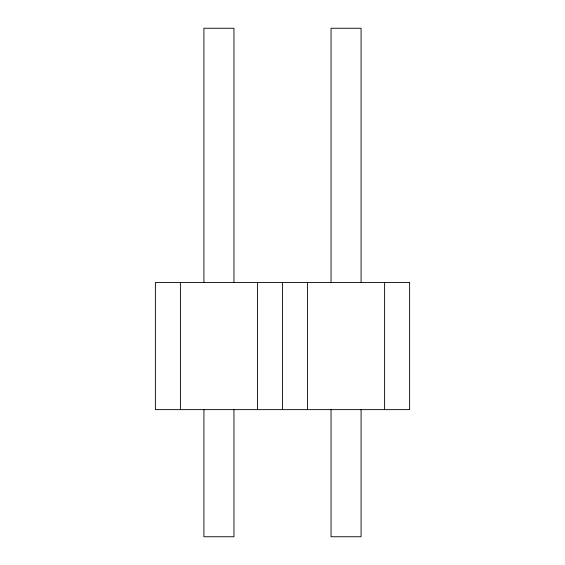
<?xml version="1.0" encoding="UTF-8"?>
<svg xmlns="http://www.w3.org/2000/svg" width="565" height="565" viewBox="0 0 565 565"><rect width="100%" height="100%" fill="white"/><g stroke="black" fill="none" stroke-linecap="round" stroke-linejoin="round"><path stroke-width="0.85" d="M384.603 282.5L384.603 409.625M361.077 282.5L361.077 28.25L331.048 28.25L331.048 282.5M361.077 409.625L361.077 536.75L331.048 536.75L331.048 409.625M307.522 282.5L307.522 409.625M282.5 282.5L282.5 409.625M257.478 282.5L257.478 409.625M233.952 282.5L233.952 28.25L203.923 28.25L203.923 282.5M233.952 409.625L233.952 536.75L203.923 536.75L203.923 409.625M180.397 282.5L180.397 409.625M409.625 282.5L155.375 282.5L155.375 409.625L409.625 409.625L409.625 282.5"/></g></svg>
